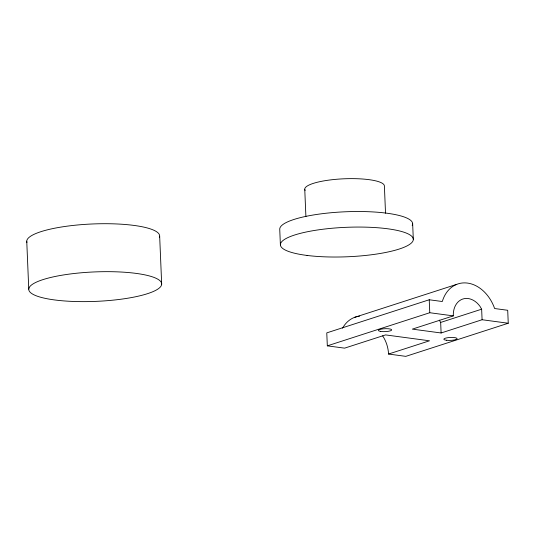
<?xml version="1.0" encoding="UTF-8"?>
<svg xmlns="http://www.w3.org/2000/svg" width="535" height="535" viewBox="0 0 535 535"><rect width="100%" height="100%" fill="white"/><g stroke="black" fill="none" stroke-linecap="round" stroke-linejoin="round"><path stroke-width="0.8" d="M354.324 317.449L456.77 284.339M388.537 354.043L405.804 356.357L508.25 323.24L507.708 310.28L494.628 308.528A35.818 27.298 72.1 0 0 467.543 283.089A35.818 27.298 72.1 0 0 442.305 301.519L429.224 299.767L326.771 332.877L327.32 345.844L344.587 348.151L385.561 334.91L429.511 340.795L388.537 354.043A27.934 21.293 72.1 0 0 382.659 335.853M327.32 345.844L429.765 312.728L453.312 315.884A19.955 15.207 72.1 0 1 462.514 299.118A19.955 15.207 72.1 0 1 479.962 306.301L481.647 309.19L482.088 319.736L441.107 332.984L412.331 329.125L453.312 315.884M441.107 332.984L440.666 322.431L481.647 309.19M482.088 319.736L508.25 323.24M439.315 320.124L440.666 322.431M429.224 299.767L429.765 312.728M412.652 223.657L413.308 239.212M385.528 213.211L384.384 185.912A39.851 8.827 -2.4 0 0 341.464 178.924A39.851 8.827 -2.4 0 0 305.157 190.44M304.756 189.303L305.9 216.608M280.393 244.876L279.745 229.328A66.514 14.739 -2.4 0 1 349.716 211.626A66.514 14.739 -2.4 0 1 412.191 225.603M159.664 236.189L161.677 284.145A66.514 14.739 -2.4 0 1 61.418 300.697A66.514 14.739 -2.4 0 1 62.562 275.104A66.514 14.739 -2.4 0 1 161.677 284.145M26.75 241.198L28.763 289.154M26.944 242.475A66.514 14.739 -2.4 0 1 93.866 223.918A66.514 14.739 -2.4 0 1 159.356 237.486M342.534 328.182A35.818 27.298 72.1 0 1 359.573 316.138M307.057 255.442A66.514 14.739 -2.4 0 0 412.846 241.158A66.514 14.739 -2.4 0 0 320.646 229.535A66.514 14.739 -2.4 0 0 307.057 255.442M446.391 340.247A6.654 1.471 -2.4 0 0 457.064 338.869A6.654 1.471 -2.4 0 0 448.002 337.652A6.654 1.471 -2.4 0 0 446.391 340.247M380.686 331.446A6.654 1.471 -2.4 0 0 391.6 330.195A6.654 1.471 -2.4 0 0 382.96 328.851A6.654 1.471 -2.4 0 0 380.686 331.446"/></g></svg>
